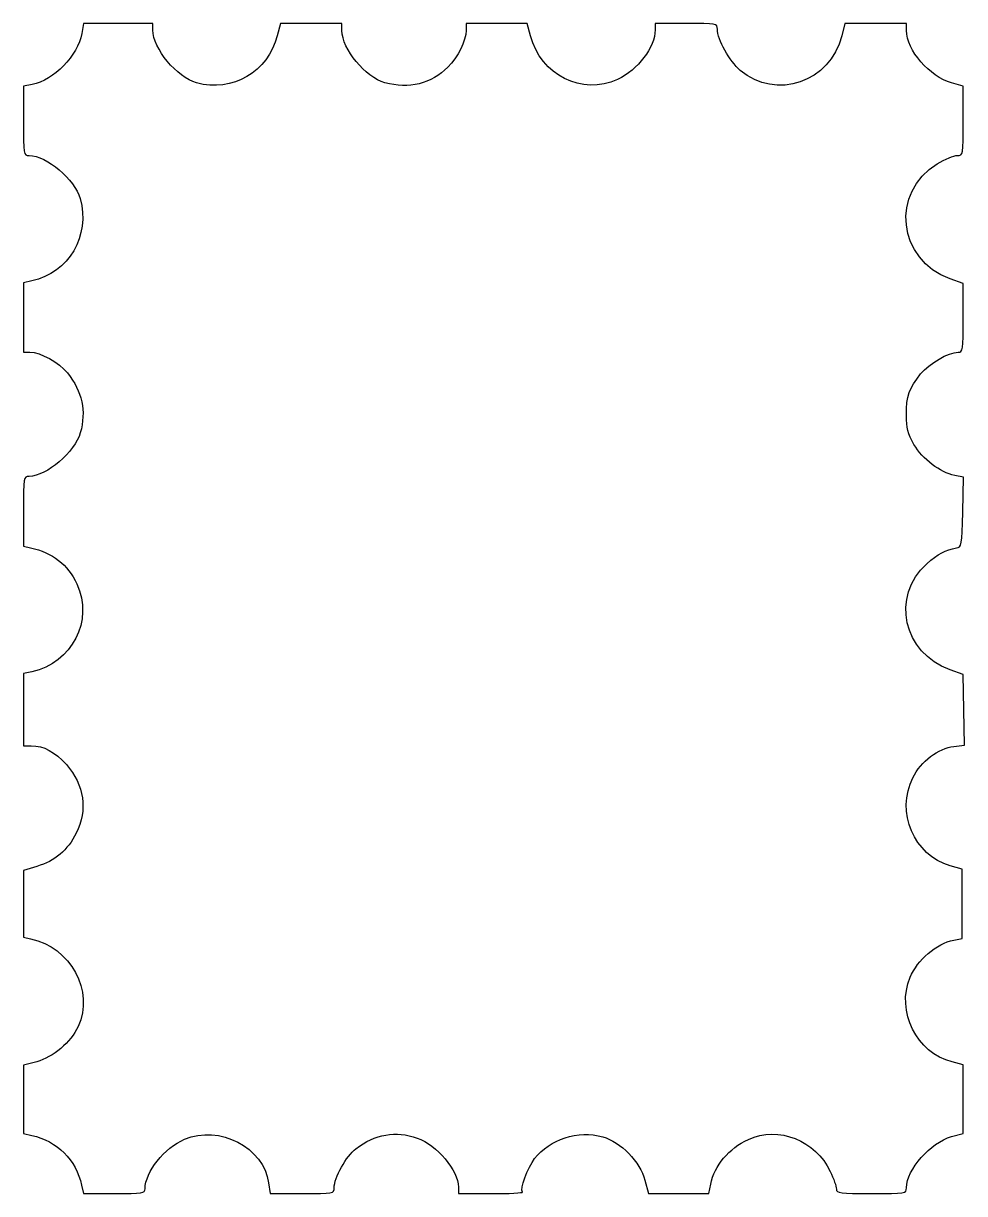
# Model space of a CAD drawing. Header units: centimetres. Extents: x -10.4 to -0.8, y -9.3 to 2.7.
import ezdxf

# ---------------------------------------------------------------- set-up
doc = ezdxf.new("R2010")
doc.units = ezdxf.units.CM
doc.header["$MEASUREMENT"] = 0
doc.layers.add('Layer 1', color=7, linetype='Continuous')

msp = doc.modelspace()

# ---------------------------------------------------------------- linework, layer by layer
at = {"layer": 'Layer 1'}
msp.add_open_spline([(-9.81524, -9.21978), (-9.87042, -8.96353), (-10.06702, -8.76694), (-10.32347, -8.71159), (-10.32347, -8.71159), (-10.32347, -8.71159), (-10.40946, -8.69303), (-10.40946, -8.69303), (-10.40946, -8.69303), (-10.40946, -8.69303), (-10.40946, -8.34294), (-10.40946, -8.34294), (-10.40946, -8.34294), (-10.40946, -8.34294), (-10.40946, -7.99286), (-10.40946, -7.99286), (-10.40946, -7.99286), (-10.40946, -7.99286), (-10.27268, -7.9578), (-10.27268, -7.9578), (-10.27268, -7.9578), (-10.10951, -7.91598), (-9.92263, -7.75728), (-9.85043, -7.59921), (-9.85043, -7.59921), (-9.68434, -7.23561), (-9.92705, -6.78716), (-10.3367, -6.70074), (-10.3367, -6.70074), (-10.3367, -6.70074), (-10.40946, -6.68539), (-10.40946, -6.68539), (-10.40946, -6.68539), (-10.40946, -6.68539), (-10.40946, -6.34381), (-10.40946, -6.34381), (-10.40946, -6.34381), (-10.40946, -6.34381), (-10.40946, -6.00224), (-10.40946, -6.00224), (-10.40946, -6.00224), (-10.40946, -6.00224), (-10.27056, -5.96158), (-10.27056, -5.96158), (-10.27056, -5.96158), (-10.0905, -5.90888), (-9.95491, -5.7944), (-9.86946, -5.62291), (-9.86946, -5.62291), (-9.75036, -5.38391), (-9.78673, -5.12967), (-9.96977, -4.92173), (-9.96977, -4.92173), (-10.08452, -4.79136), (-10.20149, -4.72848), (-10.32924, -4.72848), (-10.32924, -4.72848), (-10.32924, -4.72848), (-10.40946, -4.72848), (-10.40946, -4.72848), (-10.40946, -4.72848), (-10.40946, -4.72848), (-10.40946, -4.36017), (-10.40946, -4.36017), (-10.40946, -4.36017), (-10.40946, -4.36017), (-10.40946, -3.99185), (-10.40946, -3.99185), (-10.40946, -3.99185), (-10.40946, -3.99185), (-10.32347, -3.97329), (-10.32347, -3.97329), (-10.32347, -3.97329), (-9.91292, -3.88468), (-9.68925, -3.44805), (-9.86313, -3.07464), (-9.86313, -3.07464), (-9.95557, -2.87615), (-10.11072, -2.7554), (-10.3367, -2.70607), (-10.3367, -2.70607), (-10.3367, -2.70607), (-10.40946, -2.69018), (-10.40946, -2.69018), (-10.40946, -2.69018), (-10.40946, -2.69018), (-10.40946, -2.3335), (-10.40946, -2.3335), (-10.40946, -2.3335), (-10.40946, -1.98142), (-10.4087, -1.97681), (-10.34993, -1.97623), (-10.34993, -1.97623), (-10.17294, -1.97451), (-9.88227, -1.72622), (-9.82784, -1.53027), (-9.82784, -1.53027), (-9.76568, -1.30647), (-9.80786, -1.11016), (-9.95916, -0.91913), (-9.95916, -0.91913), (-10.0442, -0.81176), (-10.23394, -0.70682), (-10.34303, -0.70682), (-10.34303, -0.70682), (-10.34303, -0.70682), (-10.40946, -0.70682), (-10.40946, -0.70682), (-10.40946, -0.70682), (-10.40946, -0.70682), (-10.40946, -0.35173), (-10.40946, -0.35173), (-10.40946, -0.35173), (-10.40946, -0.35173), (-10.40946, 0.00336), (-10.40946, 0.00336), (-10.40946, 0.00336), (-10.40946, 0.00336), (-10.32347, 0.02192), (-10.32347, 0.02192), (-10.32347, 0.02192), (-9.94549, 0.1035), (-9.72351, 0.48176), (-9.82954, 0.86361), (-9.82954, 0.86361), (-9.88328, 1.05715), (-10.17264, 1.30171), (-10.34993, 1.30344), (-10.34993, 1.30344), (-10.40868, 1.30401), (-10.40946, 1.30871), (-10.40946, 1.65826), (-10.40946, 1.65826), (-10.40946, 1.65826), (-10.40946, 2.0125), (-10.40946, 2.0125), (-10.40946, 2.0125), (-10.40946, 2.0125), (-10.32066, 2.02916), (-10.32066, 2.02916), (-10.32066, 2.02916), (-10.1006, 2.07045), (-9.85156, 2.32617), (-9.8138, 2.54962), (-9.8138, 2.54962), (-9.8138, 2.54962), (-9.79627, 2.65339), (-9.79627, 2.65339), (-9.79627, 2.65339), (-9.79627, 2.65339), (-9.44141, 2.65339), (-9.44141, 2.65339), (-9.44141, 2.65339), (-9.44141, 2.65339), (-9.08655, 2.65339), (-9.08655, 2.65339), (-9.08655, 2.65339), (-9.08655, 2.65339), (-9.08655, 2.5858), (-9.08655, 2.5858), (-9.08655, 2.5858), (-9.08655, 2.3981), (-8.84126, 2.10122), (-8.64, 2.04531), (-8.64, 2.04531), (-8.27538, 1.94403), (-7.9081, 2.1589), (-7.8154, 2.52772), (-7.8154, 2.52772), (-7.8154, 2.52772), (-7.78381, 2.65339), (-7.78381, 2.65339), (-7.78381, 2.65339), (-7.78381, 2.65339), (-7.46945, 2.65339), (-7.46945, 2.65339), (-7.46945, 2.65339), (-7.46945, 2.65339), (-7.15509, 2.65339), (-7.15509, 2.65339), (-7.15509, 2.65339), (-7.15509, 2.65339), (-7.15451, 2.58063), (-7.15451, 2.58063), (-7.15451, 2.58063), (-7.15299, 2.3909), (-6.91552, 2.10277), (-6.71468, 2.04701), (-6.71468, 2.04701), (-6.47119, 1.9794), (-6.24197, 2.036), (-6.07233, 2.20564), (-6.07233, 2.20564), (-5.96944, 2.30853), (-5.88651, 2.47513), (-5.88567, 2.58063), (-5.88567, 2.58063), (-5.88567, 2.58063), (-5.88509, 2.65339), (-5.88509, 2.65339), (-5.88509, 2.65339), (-5.88509, 2.65339), (-5.57259, 2.65339), (-5.57259, 2.65339), (-5.57259, 2.65339), (-5.57259, 2.65339), (-5.26009, 2.65339), (-5.26009, 2.65339), (-5.26009, 2.65339), (-5.26009, 2.65339), (-5.22751, 2.52772), (-5.22751, 2.52772), (-5.22751, 2.52772), (-5.12272, 2.12352), (-4.70035, 1.91144), (-4.33708, 2.08061), (-4.33708, 2.08061), (-4.13046, 2.17683), (-3.95363, 2.41007), (-3.95363, 2.5864), (-3.95363, 2.5864), (-3.95363, 2.5864), (-3.95363, 2.65339), (-3.95363, 2.65339), (-3.95363, 2.65339), (-3.95363, 2.65339), (-3.63613, 2.65339), (-3.63613, 2.65339), (-3.63613, 2.65339), (-3.32459, 2.65339), (-3.31863, 2.65228), (-3.31837, 2.59386), (-3.31837, 2.59386), (-3.31791, 2.4877), (-3.19627, 2.26914), (-3.08431, 2.17331), (-3.08431, 2.17331), (-2.72089, 1.86223), (-2.16206, 2.05322), (-2.04729, 2.52772), (-2.04729, 2.52772), (-2.04729, 2.52772), (-2.01689, 2.65339), (-2.01689, 2.65339), (-2.01689, 2.65339), (-2.01689, 2.65339), (-1.70203, 2.65339), (-1.70203, 2.65339), (-1.70203, 2.65339), (-1.70203, 2.65339), (-1.38717, 2.65339), (-1.38717, 2.65339), (-1.38717, 2.65339), (-1.38717, 2.65339), (-1.38659, 2.58063), (-1.38659, 2.58063), (-1.38659, 2.58063), (-1.385, 2.38154), (-1.14879, 2.10775), (-0.92442, 2.04493), (-0.92442, 2.04493), (-0.92442, 2.04493), (-0.80509, 2.01152), (-0.80509, 2.01152), (-0.80509, 2.01152), (-0.80509, 2.01152), (-0.80509, 1.65777), (-0.80509, 1.65777), (-0.80509, 1.65777), (-0.80509, 1.30653), (-0.80552, 1.30402), (-0.86579, 1.30402), (-0.86579, 1.30402), (-0.89918, 1.30402), (-0.99137, 1.26525), (-1.07067, 1.21786), (-1.07067, 1.21786), (-1.55304, 0.92961), (-1.47514, 0.23312), (-0.93924, 0.04279), (-0.93924, 0.04279), (-0.93924, 0.04279), (-0.80509, -0.00486), (-0.80509, -0.00486), (-0.80509, -0.00486), (-0.80509, -0.00486), (-0.80509, -0.35584), (-0.80509, -0.35584), (-0.80509, -0.35584), (-0.80509, -0.68981), (-0.80767, -0.70682), (-0.85829, -0.70682), (-0.85829, -0.70682), (-0.95769, -0.70682), (-1.15072, -0.81902), (-1.24112, -0.92933), (-1.24112, -0.92933), (-1.35975, -1.07411), (-1.38722, -1.15339), (-1.38692, -1.35015), (-1.38692, -1.35015), (-1.38672, -1.48252), (-1.37183, -1.53969), (-1.30898, -1.64926), (-1.30898, -1.64926), (-1.22315, -1.7989), (-1.03976, -1.93868), (-0.89316, -1.96618), (-0.89316, -1.96618), (-0.89316, -1.96618), (-0.80364, -1.98298), (-0.80364, -1.98298), (-0.80364, -1.98298), (-0.80364, -1.98298), (-0.81098, -2.34109), (-0.81098, -2.34109), (-0.81098, -2.34109), (-0.81798, -2.68257), (-0.82092, -2.69961), (-0.87424, -2.70771), (-0.87424, -2.70771), (-0.98291, -2.72423), (-1.06816, -2.76933), (-1.17836, -2.8686), (-1.17836, -2.8686), (-1.54748, -3.20111), (-1.42005, -3.78165), (-0.94057, -3.95195), (-0.94057, -3.95195), (-0.94057, -3.95195), (-0.80774, -3.99913), (-0.80774, -3.99913), (-0.80774, -3.99913), (-0.80774, -3.99913), (-0.7998, -4.36115), (-0.7998, -4.36115), (-0.7998, -4.36115), (-0.7998, -4.36115), (-0.79186, -4.72318), (-0.79186, -4.72318), (-0.79186, -4.72318), (-0.79186, -4.72318), (-0.90166, -4.73551), (-0.90166, -4.73551), (-0.90166, -4.73551), (-1.05829, -4.7531), (-1.23879, -4.8909), (-1.32082, -5.05551), (-1.32082, -5.05551), (-1.4966, -5.40825), (-1.30994, -5.84745), (-0.93819, -5.95584), (-0.93819, -5.95584), (-0.93819, -5.95584), (-0.81832, -5.9908), (-0.81832, -5.9908), (-0.81832, -5.9908), (-0.81832, -5.9908), (-0.81832, -6.34413), (-0.81832, -6.34413), (-0.81832, -6.34413), (-0.81832, -6.34413), (-0.81832, -6.69746), (-0.81832, -6.69746), (-0.81832, -6.69746), (-0.81832, -6.69746), (-0.90144, -6.71446), (-0.90144, -6.71446), (-0.90144, -6.71446), (-1.07827, -6.75062), (-1.27454, -6.91777), (-1.34873, -7.09537), (-1.34873, -7.09537), (-1.49379, -7.44265), (-1.28192, -7.86907), (-0.91887, -7.96049), (-0.91887, -7.96049), (-0.91887, -7.96049), (-0.80509, -7.98914), (-0.80509, -7.98914), (-0.80509, -7.98914), (-0.80509, -7.98914), (-0.80509, -8.33975), (-0.80509, -8.33975), (-0.80509, -8.33975), (-0.80509, -8.33975), (-0.80509, -8.69035), (-0.80509, -8.69035), (-0.80509, -8.69035), (-0.80509, -8.69035), (-0.92442, -8.72376), (-0.92442, -8.72376), (-0.92442, -8.72376), (-1.14129, -8.78448), (-1.38477, -9.05974), (-1.38659, -9.24624), (-1.38659, -9.24624), (-1.38716, -9.30501), (-1.39175, -9.30577), (-1.74436, -9.30577), (-1.74436, -9.30577), (-2.0668, -9.30577), (-2.10157, -9.30127), (-2.10181, -9.25947), (-2.10181, -9.25947), (-2.10195, -9.23401), (-2.13001, -9.15315), (-2.16417, -9.0798), (-2.16417, -9.0798), (-2.31273, -8.76077), (-2.69221, -8.61232), (-3.00113, -8.75237), (-3.00113, -8.75237), (-3.20083, -8.84291), (-3.35042, -9.02073), (-3.38588, -9.20972), (-3.38588, -9.20972), (-3.38588, -9.20972), (-3.4039, -9.30577), (-3.4039, -9.30577), (-3.4039, -9.30577), (-3.4039, -9.30577), (-3.71345, -9.30577), (-3.71345, -9.30577), (-3.71345, -9.30577), (-3.71345, -9.30577), (-4.023, -9.30577), (-4.023, -9.30577), (-4.023, -9.30577), (-4.023, -9.30577), (-4.05834, -9.16787), (-4.05834, -9.16787), (-4.05834, -9.16787), (-4.10577, -8.98282), (-4.30729, -8.77619), (-4.49003, -8.72523), (-4.49003, -8.72523), (-4.74073, -8.65531), (-5.03362, -8.74916), (-5.18528, -8.94798), (-5.18528, -8.94798), (-5.25699, -9.042), (-5.33731, -9.26265), (-5.30983, -9.29013), (-5.30983, -9.29013), (-5.30123, -9.29873), (-5.445, -9.30577), (-5.62933, -9.30577), (-5.62933, -9.30577), (-5.62933, -9.30577), (-5.96446, -9.30577), (-5.96446, -9.30577), (-5.96446, -9.30577), (-5.96446, -9.30577), (-5.96446, -9.23857), (-5.96446, -9.23857), (-5.96446, -9.23857), (-5.96446, -9.07085), (-6.1846, -8.80854), (-6.38451, -8.73805), (-6.38451, -8.73805), (-6.60408, -8.66064), (-6.81696, -8.69763), (-7.01321, -8.84732), (-7.01321, -8.84732), (-7.10733, -8.91911), (-7.23446, -9.14752), (-7.23446, -9.24482), (-7.23446, -9.24482), (-7.23446, -9.30517), (-7.23772, -9.30577), (-7.56171, -9.30577), (-7.56171, -9.30577), (-7.56171, -9.30577), (-7.88896, -9.30577), (-7.88896, -9.30577), (-7.88896, -9.30577), (-7.88896, -9.30577), (-7.90374, -9.19555), (-7.90374, -9.19555), (-7.90374, -9.19555), (-7.952, -8.83576), (-8.4102, -8.5983), (-8.76318, -8.75015), (-8.76318, -8.75015), (-8.96836, -8.83841), (-9.16592, -9.0866), (-9.16592, -9.25609), (-9.16592, -9.25609), (-9.16592, -9.30192), (-9.1904, -9.30577), (-9.48132, -9.30577), (-9.48132, -9.30577), (-9.48132, -9.30577), (-9.79672, -9.30577), (-9.79672, -9.30577), (-9.79672, -9.30577), (-9.79672, -9.30577), (-9.81524, -9.21978), (-9.81524, -9.21978)], degree=3, knots=[0, 0, 0, 0, 0.00793651, 0.00793651, 0.00793651, 0.00793651, 0.01587302, 0.01587302, 0.01587302, 0.01587302, 0.02380952, 0.02380952, 0.02380952, 0.02380952, 0.03174603, 0.03174603, 0.03174603, 0.03174603, 0.03968254, 0.03968254, 0.03968254, 0.03968254, 0.04761905, 0.04761905, 0.04761905, 0.04761905, 0.05555556, 0.05555556, 0.05555556, 0.05555556, 0.06349206, 0.06349206, 0.06349206, 0.06349206, 0.07142857, 0.07142857, 0.07142857, 0.07142857, 0.07936508, 0.07936508, 0.07936508, 0.07936508, 0.08730159, 0.08730159, 0.08730159, 0.08730159, 0.0952381, 0.0952381, 0.0952381, 0.0952381, 0.1031746, 0.1031746, 0.1031746, 0.1031746, 0.11111111, 0.11111111, 0.11111111, 0.11111111, 0.11904762, 0.11904762, 0.11904762, 0.11904762, 0.12698413, 0.12698413, 0.12698413, 0.12698413, 0.13492063, 0.13492063, 0.13492063, 0.13492063, 0.14285714, 0.14285714, 0.14285714, 0.14285714, 0.15079365, 0.15079365, 0.15079365, 0.15079365, 0.15873016, 0.15873016, 0.15873016, 0.15873016, 0.16666667, 0.16666667, 0.16666667, 0.16666667, 0.17460317, 0.17460317, 0.17460317, 0.17460317, 0.18253968, 0.18253968, 0.18253968, 0.18253968, 0.19047619, 0.19047619, 0.19047619, 0.19047619, 0.1984127, 0.1984127, 0.1984127, 0.1984127, 0.20634921, 0.20634921, 0.20634921, 0.20634921, 0.21428571, 0.21428571, 0.21428571, 0.21428571, 0.22222222, 0.22222222, 0.22222222, 0.22222222, 0.23015873, 0.23015873, 0.23015873, 0.23015873, 0.23809524, 0.23809524, 0.23809524, 0.23809524, 0.24603175, 0.24603175, 0.24603175, 0.24603175, 0.25396825, 0.25396825, 0.25396825, 0.25396825, 0.26190476, 0.26190476, 0.26190476, 0.26190476, 0.26984127, 0.26984127, 0.26984127, 0.26984127, 0.27777778, 0.27777778, 0.27777778, 0.27777778, 0.28571429, 0.28571429, 0.28571429, 0.28571429, 0.29365079, 0.29365079, 0.29365079, 0.29365079, 0.3015873, 0.3015873, 0.3015873, 0.3015873, 0.30952381, 0.30952381, 0.30952381, 0.30952381, 0.31746032, 0.31746032, 0.31746032, 0.31746032, 0.32539683, 0.32539683, 0.32539683, 0.32539683, 0.33333333, 0.33333333, 0.33333333, 0.33333333, 0.34126984, 0.34126984, 0.34126984, 0.34126984, 0.34920635, 0.34920635, 0.34920635, 0.34920635, 0.35714286, 0.35714286, 0.35714286, 0.35714286, 0.36507937, 0.36507937, 0.36507937, 0.36507937, 0.37301587, 0.37301587, 0.37301587, 0.37301587, 0.38095238, 0.38095238, 0.38095238, 0.38095238, 0.38888889, 0.38888889, 0.38888889, 0.38888889, 0.3968254, 0.3968254, 0.3968254, 0.3968254, 0.4047619, 0.4047619, 0.4047619, 0.4047619, 0.41269841, 0.41269841, 0.41269841, 0.41269841, 0.42063492, 0.42063492, 0.42063492, 0.42063492, 0.42857143, 0.42857143, 0.42857143, 0.42857143, 0.43650794, 0.43650794, 0.43650794, 0.43650794, 0.44444444, 0.44444444, 0.44444444, 0.44444444, 0.45238095, 0.45238095, 0.45238095, 0.45238095, 0.46031746, 0.46031746, 0.46031746, 0.46031746, 0.46825397, 0.46825397, 0.46825397, 0.46825397, 0.47619048, 0.47619048, 0.47619048, 0.47619048, 0.48412698, 0.48412698, 0.48412698, 0.48412698, 0.49206349, 0.49206349, 0.49206349, 0.49206349, 0.5, 0.5, 0.5, 0.5, 0.50793651, 0.50793651, 0.50793651, 0.50793651, 0.51587302, 0.51587302, 0.51587302, 0.51587302, 0.52380952, 0.52380952, 0.52380952, 0.52380952, 0.53174603, 0.53174603, 0.53174603, 0.53174603, 0.53968254, 0.53968254, 0.53968254, 0.53968254, 0.54761905, 0.54761905, 0.54761905, 0.54761905, 0.55555556, 0.55555556, 0.55555556, 0.55555556, 0.56349206, 0.56349206, 0.56349206, 0.56349206, 0.57142857, 0.57142857, 0.57142857, 0.57142857, 0.57936508, 0.57936508, 0.57936508, 0.57936508, 0.58730159, 0.58730159, 0.58730159, 0.58730159, 0.5952381, 0.5952381, 0.5952381, 0.5952381, 0.6031746, 0.6031746, 0.6031746, 0.6031746, 0.61111111, 0.61111111, 0.61111111, 0.61111111, 0.61904762, 0.61904762, 0.61904762, 0.61904762, 0.62698413, 0.62698413, 0.62698413, 0.62698413, 0.63492063, 0.63492063, 0.63492063, 0.63492063, 0.64285714, 0.64285714, 0.64285714, 0.64285714, 0.65079365, 0.65079365, 0.65079365, 0.65079365, 0.65873016, 0.65873016, 0.65873016, 0.65873016, 0.66666667, 0.66666667, 0.66666667, 0.66666667, 0.67460317, 0.67460317, 0.67460317, 0.67460317, 0.68253968, 0.68253968, 0.68253968, 0.68253968, 0.69047619, 0.69047619, 0.69047619, 0.69047619, 0.6984127, 0.6984127, 0.6984127, 0.6984127, 0.70634921, 0.70634921, 0.70634921, 0.70634921, 0.71428571, 0.71428571, 0.71428571, 0.71428571, 0.72222222, 0.72222222, 0.72222222, 0.72222222, 0.73015873, 0.73015873, 0.73015873, 0.73015873, 0.73809524, 0.73809524, 0.73809524, 0.73809524, 0.74603175, 0.74603175, 0.74603175, 0.74603175, 0.75396825, 0.75396825, 0.75396825, 0.75396825, 0.76190476, 0.76190476, 0.76190476, 0.76190476, 0.76984127, 0.76984127, 0.76984127, 0.76984127, 0.77777778, 0.77777778, 0.77777778, 0.77777778, 0.78571429, 0.78571429, 0.78571429, 0.78571429, 0.79365079, 0.79365079, 0.79365079, 0.79365079, 0.8015873, 0.8015873, 0.8015873, 0.8015873, 0.80952381, 0.80952381, 0.80952381, 0.80952381, 0.81746032, 0.81746032, 0.81746032, 0.81746032, 0.82539683, 0.82539683, 0.82539683, 0.82539683, 0.83333333, 0.83333333, 0.83333333, 0.83333333, 0.84126984, 0.84126984, 0.84126984, 0.84126984, 0.84920635, 0.84920635, 0.84920635, 0.84920635, 0.85714286, 0.85714286, 0.85714286, 0.85714286, 0.86507937, 0.86507937, 0.86507937, 0.86507937, 0.87301587, 0.87301587, 0.87301587, 0.87301587, 0.88095238, 0.88095238, 0.88095238, 0.88095238, 0.88888889, 0.88888889, 0.88888889, 0.88888889, 0.8968254, 0.8968254, 0.8968254, 0.8968254, 0.9047619, 0.9047619, 0.9047619, 0.9047619, 0.91269841, 0.91269841, 0.91269841, 0.91269841, 0.92063492, 0.92063492, 0.92063492, 0.92063492, 0.92857143, 0.92857143, 0.92857143, 0.92857143, 0.93650794, 0.93650794, 0.93650794, 0.93650794, 0.94444444, 0.94444444, 0.94444444, 0.94444444, 0.95238095, 0.95238095, 0.95238095, 0.95238095, 0.96031746, 0.96031746, 0.96031746, 0.96031746, 0.96825397, 0.96825397, 0.96825397, 0.96825397, 0.97619048, 0.97619048, 0.97619048, 0.97619048, 0.98412698, 0.98412698, 0.98412698, 0.98412698, 1, 1, 1, 1], dxfattribs=at)

doc.saveas('drawing.dxf')
